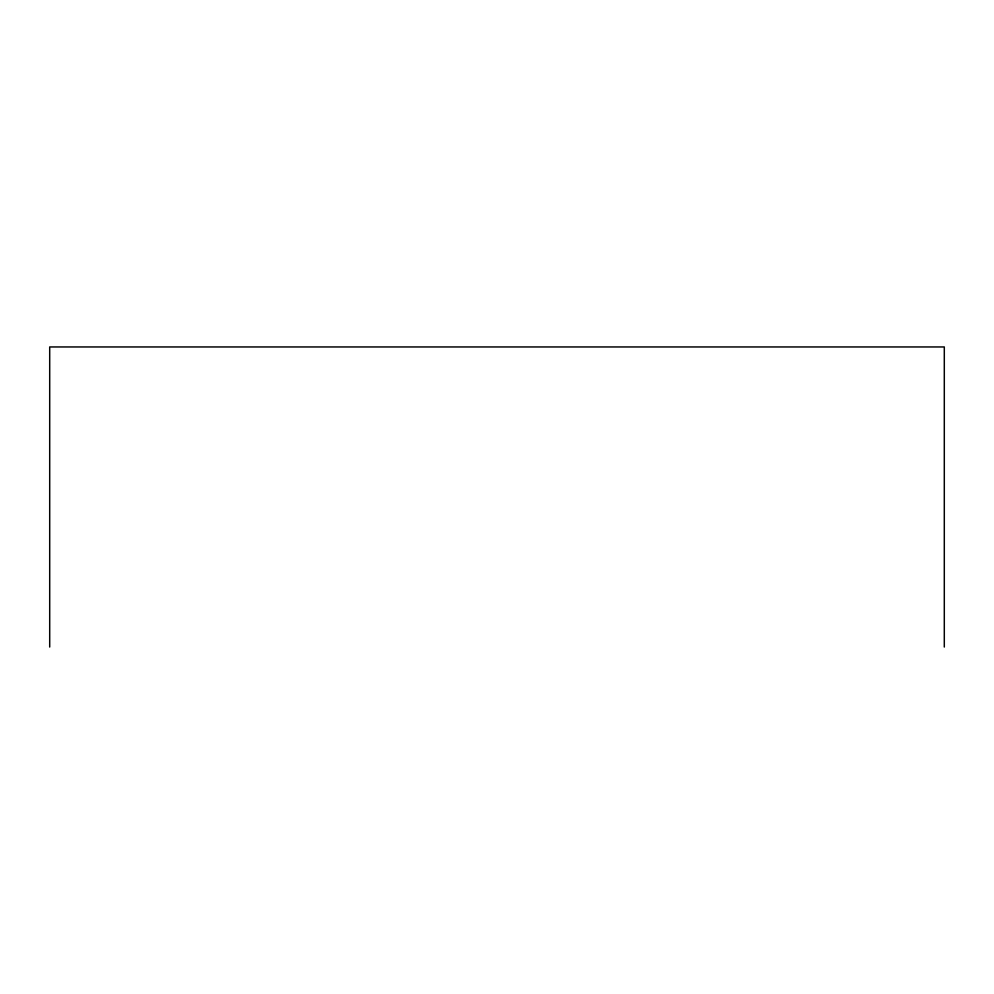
<?xml version="1.0" encoding="UTF-8"?>
<svg xmlns="http://www.w3.org/2000/svg" width="994" height="994" viewBox="0 0 994 994"><rect width="100%" height="100%" fill="white"/><g stroke="black" fill="none" stroke-linecap="round" stroke-linejoin="round"><path stroke-width="1.49" d="M944.3 647.044L944.3 346.956L49.7 346.956L49.7 647.044"/></g></svg>
